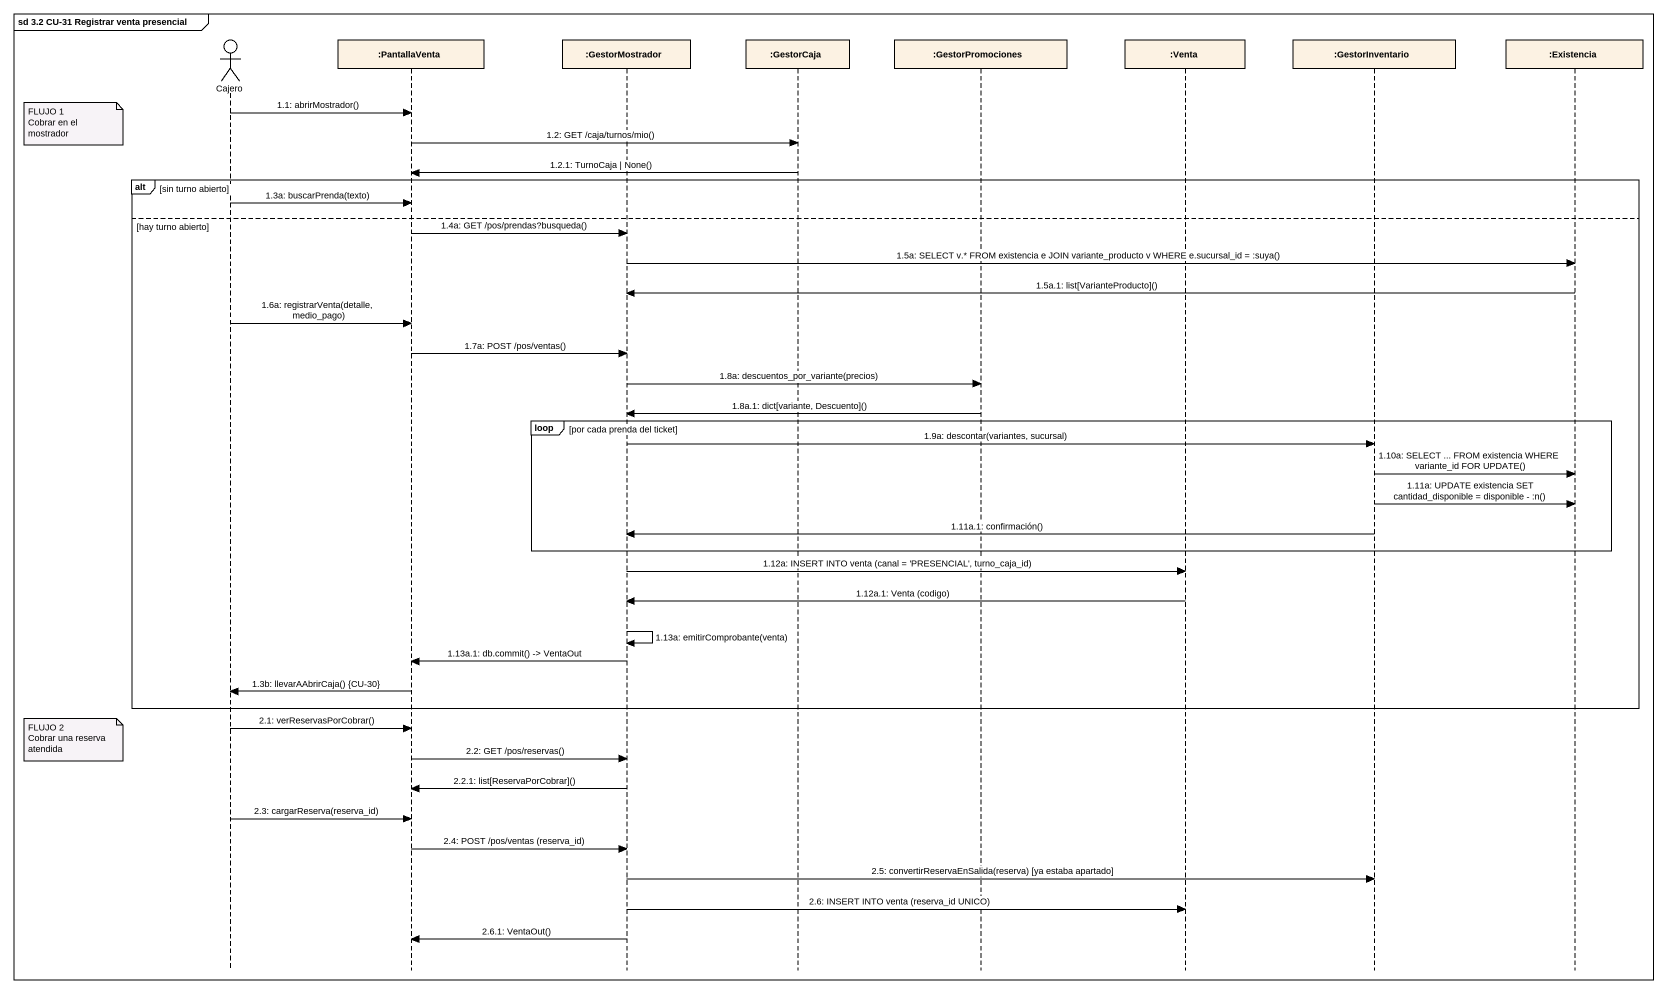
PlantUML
@startuml
mainframe sd 3.2 CU-31 Registrar venta presencial
hide footbox
actor Cajero
participant ":PantallaVenta" as PantallaVenta
participant ":GestorMostrador" as GestorMostrador
participant ":GestorCaja" as GestorCaja
participant ":GestorPromociones" as GestorPromociones
participant ":Venta" as Venta
participant ":GestorInventario" as GestorInventario
participant ":Existencia" as Existencia

Cajero -> PantallaVenta : 1.1: abrirMostrador()
note left of Cajero
  FLUJO 1
  Cobrar en el mostrador
end note
PantallaVenta -> GestorCaja : 1.2: GET /caja/turnos/mio()
GestorCaja -> PantallaVenta : 1.2.1: TurnoCaja | None()
alt sin turno abierto
  Cajero -> PantallaVenta : 1.3a: buscarPrenda(texto)
else hay turno abierto
  PantallaVenta -> GestorMostrador : 1.4a: GET /pos/prendas?busqueda()
  GestorMostrador -> Existencia : 1.5a: SELECT v.* FROM existencia e JOIN variante_producto v WHERE e.sucursal_id = :suya()
  Existencia -> GestorMostrador : 1.5a.1: list[VarianteProducto]()
  Cajero -> PantallaVenta : 1.6a: registrarVenta(detalle, medio_pago)
  PantallaVenta -> GestorMostrador : 1.7a: POST /pos/ventas()
  GestorMostrador -> GestorPromociones : 1.8a: descuentos_por_variante(precios)
  GestorPromociones -> GestorMostrador : 1.8a.1: dict[variante, Descuento]()
  loop por cada prenda del ticket
    GestorMostrador -> GestorInventario : 1.9a: descontar(variantes, sucursal)
    GestorInventario -> Existencia : 1.10a: SELECT ... FROM existencia WHERE variante_id FOR UPDATE()
    GestorInventario -> Existencia : 1.11a: UPDATE existencia SET cantidad_disponible = disponible - :n()
    GestorInventario -> GestorMostrador : 1.11a.1: confirmación()
  end
  GestorMostrador -> Venta : 1.12a: INSERT INTO venta (canal = 'PRESENCIAL', turno_caja_id)
  Venta -> GestorMostrador : 1.12a.1: Venta (codigo)
  GestorMostrador -> GestorMostrador : 1.13a: emitirComprobante(venta)
  GestorMostrador -> PantallaVenta : 1.13a.1: db.commit() -> VentaOut
  PantallaVenta -> Cajero : 1.3b: llevarAAbrirCaja() {CU-30}
end
Cajero -> PantallaVenta : 2.1: verReservasPorCobrar()
note left of Cajero
  FLUJO 2
  Cobrar una reserva atendida
end note
PantallaVenta -> GestorMostrador : 2.2: GET /pos/reservas()
GestorMostrador -> PantallaVenta : 2.2.1: list[ReservaPorCobrar]()
Cajero -> PantallaVenta : 2.3: cargarReserva(reserva_id)
PantallaVenta -> GestorMostrador : 2.4: POST /pos/ventas (reserva_id)
GestorMostrador -> GestorInventario : 2.5: convertirReservaEnSalida(reserva) [ya estaba apartado]
GestorMostrador -> Venta : 2.6: INSERT INTO venta (reserva_id UNICO)
GestorMostrador -> PantallaVenta : 2.6.1: VentaOut()
@enduml
